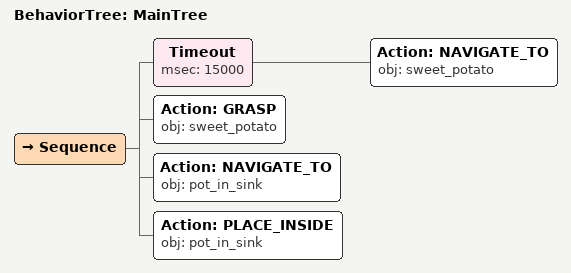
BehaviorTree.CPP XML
<root main_tree_to_execute="MainTree">
  <BehaviorTree ID="MainTree">
    <Sequence>
      <!-- Timeout: NAVIGATE_TO sweet_potato within 15s -->
      <Timeout msec="15000">
        <!-- Navigate to sweet_potato -->
        <Action ID="NAVIGATE_TO" obj="sweet_potato" />
      </Timeout>
      <!-- Grasp sweet_potato -->
      <Action ID="GRASP" obj="sweet_potato" />
      <!-- Navigate to pot_in_sink -->
      <Action ID="NAVIGATE_TO" obj="pot_in_sink" />
      <!-- Place inside pot_in_sink -->
      <Action ID="PLACE_INSIDE" obj="pot_in_sink" />
    </Sequence>
  </BehaviorTree>
</root>
